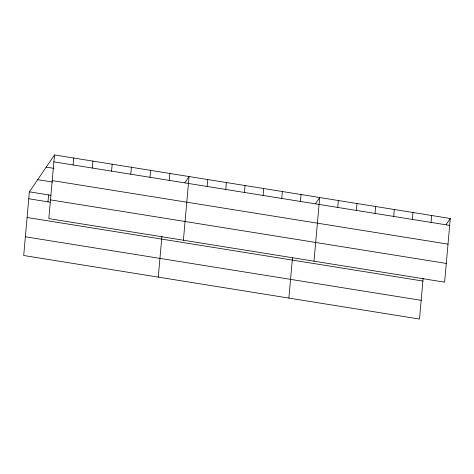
<?xml version="1.0" encoding="UTF-8"?>
<svg xmlns="http://www.w3.org/2000/svg" width="474" height="474" viewBox="0 0 474 474"><rect width="100%" height="100%" fill="white"/><g stroke="black" fill="none" stroke-linecap="round" stroke-linejoin="round"><path stroke-width="0.71" d="M54.504 154.939L48.822 218.609L444.618 282.16L450.3 218.49L54.504 154.939L29.382 191.84L23.7 255.51L419.496 319.061L423.146 278.161M47.987 201.847L48.609 194.927M73.109 164.946L73.725 158.02M92.335 168.033L92.951 161.107M111.556 171.12L112.178 164.194M130.783 174.207L131.399 167.281M150.009 177.294L150.625 170.367M158.269 277.118L161.924 236.218M169.23 180.381L169.852 173.454M183.391 240.217L189.073 176.541L184.931 182.632M207.114 186.466L207.731 179.539M225.772 189.458L226.394 182.537M244.43 192.456L245.052 185.53M263.094 195.454L263.71 188.528M281.752 198.446L282.368 191.526M288.885 298.093L292.47 257.909M300.409 201.444L301.026 194.518M314.001 261.192L319.689 197.516L315.542 203.607M337.731 207.434L338.347 200.514M356.389 210.432L357.005 203.506M375.047 213.424L375.663 206.504M393.704 216.422L394.321 209.502M412.362 219.421L412.984 212.494M431.026 222.413L431.642 215.492M446.153 224.575L450.3 218.49M53.882 161.859L449.684 225.411M46.215 167.115L54.048 168.371M52.211 180.588L448.013 244.14M37.671 179.658L52.626 182.063M29.382 191.84L50.742 195.27M50.493 199.88L446.289 263.437M28.766 198.76L50.126 202.191M27.095 217.489L422.891 281.041M25.371 236.787L421.167 300.338"/></g></svg>
